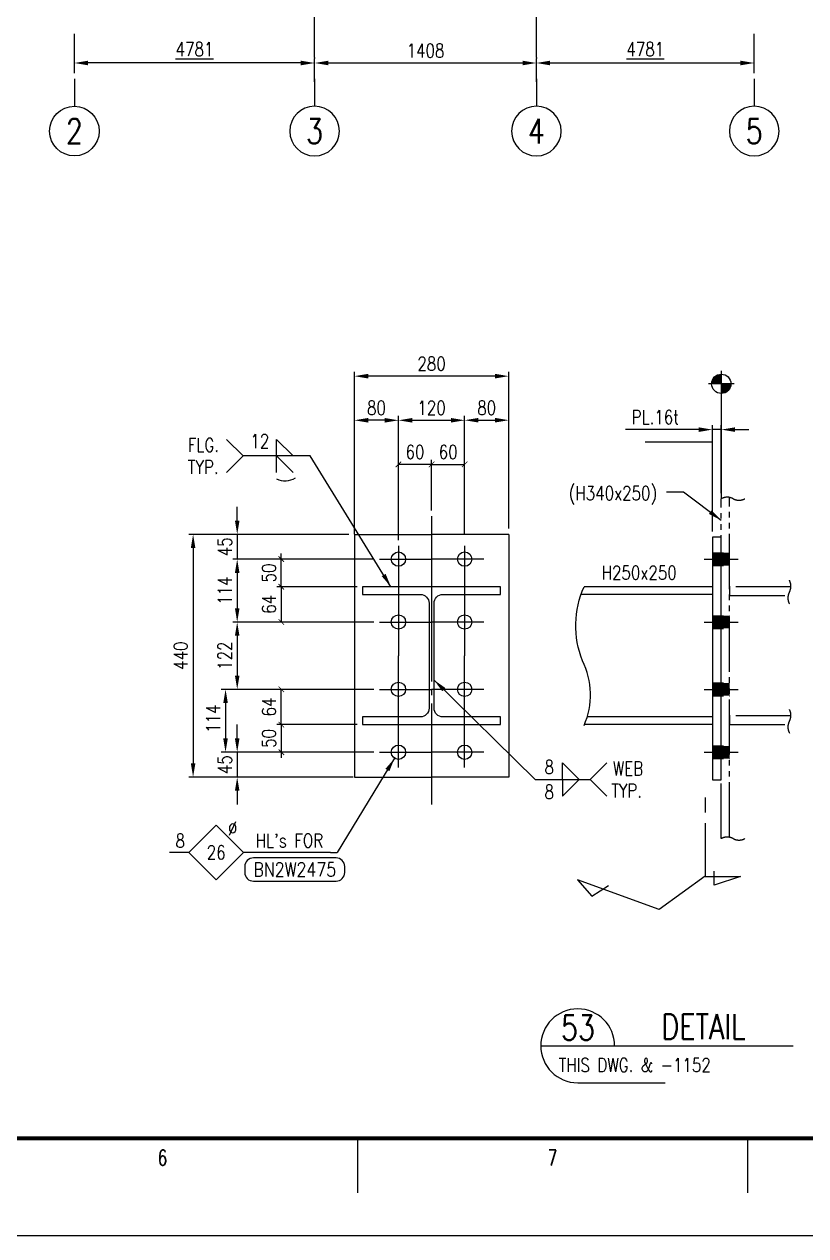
# Model space of a CAD drawing. Header units: millimetres. Extents: x 0 to 134087, y -49114 to 20834.
# Drawn here: x 45030 to 49991, y 0 to 7688 of the extents above; entities that cross this region are included whole.
import ezdxf
from ezdxf.enums import TextEntityAlignment as Align

# ---------------------------------------------------------------- set-up
doc = ezdxf.new("R2010")
doc.units = ezdxf.units.MM
doc.header["$LTSCALE"] = 35
for name, pattern in [('JNK-CENTER', [34, 30, -1.5, 1, -1.5]), ('JNK-HIDDEN', [3, 2, -1]), ('JNK-PHANTOM', [15, 10, -1, 1, -1, 1, -1])]:
    doc.linetypes.add(name, pattern=pattern)
for name, color, linetype in [('CEN-R', 1, 'JNK-CENTER'), ('CON-C', 4, 'Continuous'), ('CON-G', 3, 'Continuous'), ('CON-W', 7, 'Continuous'), ('CON-Y', 2, 'Continuous'), ('Dim-W', 7, 'Continuous'), ('HID-Y', 2, 'JNK-HIDDEN'), ('PHA-M', 6, 'JNK-PHANTOM'), ('STL-OBJT', 7, 'Continuous'), ('TXT-Y', 2, 'Continuous')]:
    doc.layers.add(name, color=color, linetype=linetype)
doc.styles.add('ROMANS', font='ROMANS.shx', dxfattribs={"width": 0.8})
doc.styles.add('SIMPLEX', font='simplex.shx', dxfattribs={"width": 0.8})
doc.dimstyles.new('DIM35', dxfattribs={"dimscale": 35, "dimtxt": 2.5, "dimasz": 2.5, "dimexe": 0.8, "dimexo": 1, "dimgap": 1, "dimtad": 1, "dimdec": 1, "dimdsep": 46, "dimtxsty": 'SIMPLEX', "dimcen": 0, "dimclrd": 7, "dimclre": 7, "dimclrt": 2, "dimadec": 1, "dimazin": 2, "dimtfac": 1, "dimtdec": 1, "dimtix": 1, "dimtmove": 2, "dimatfit": 2, "dimfxl": 1, "dimtfill": 1, "dimarcsym": 1})
doc.dimstyles.new('DIM35_15', dxfattribs={"dimscale": 35, "dimtxt": 2.5, "dimasz": 2.5, "dimexe": 1, "dimexo": 1, "dimgap": 1, "dimtad": 1, "dimdec": 0, "dimlfac": 0.428571, "dimdsep": 46, "dimtxsty": 'SIMPLEX', "dimcen": 0, "dimclrd": 256, "dimclre": 256, "dimclrt": 2, "dimadec": 1, "dimazin": 2, "dimtfac": 1, "dimtdec": 0, "dimtix": 1, "dimtmove": 2, "dimatfit": 2, "dimfxl": 1, "dimarcsym": 1})
doc.dimstyles.new('DIM35x10', dxfattribs={"dimscale": 35, "dimtxt": 2.5, "dimasz": 2.5, "dimexe": 1, "dimexo": 1, "dimgap": 1, "dimtad": 1, "dimdec": 0, "dimlfac": 0.1, "dimdsep": 46, "dimtxsty": 'SIMPLEX', "dimcen": 0, "dimclrd": 256, "dimclre": 256, "dimclrt": 2, "dimadec": 1, "dimazin": 2, "dimtfac": 1, "dimtdec": 0, "dimtix": 1, "dimtmove": 2, "dimatfit": 2, "dimfxl": 1, "dimarcsym": 1})
doc.dimstyles.new('DIM35x3.5', dxfattribs={"dimscale": 35, "dimtxt": 2.5, "dimasz": 2.5, "dimexe": 0.8, "dimexo": 1, "dimgap": 1, "dimtad": 1, "dimdec": 0, "dimlfac": 0.285714, "dimdsep": 46, "dimtxsty": 'SIMPLEX', "dimcen": 0, "dimclrd": 7, "dimclre": 7, "dimclrt": 2, "dimadec": 1, "dimazin": 2, "dimtfac": 1, "dimtdec": 0, "dimtix": 1, "dimtmove": 0, "dimatfit": 2, "dimfxl": 1, "dimtfill": 1, "dimarcsym": 1})

# ---------------------------------------------------------------- blocks, each defined once
blk = doc.blocks.new('col-line')
at = {"layer": 'CON-Y'}
blk.add_line((0, 3), (0, 8), dxfattribs=at)
blk.add_circle((0, 12.5), 4.5, dxfattribs=at)
at = {"layer": 'CON-C', "style": 'SIMPLEX', "width": 0.8}
blk.add_attdef('1', text='', height=4.5, dxfattribs=at).set_placement((0, 12.5), align=Align.MIDDLE_CENTER)
blk = doc.blocks.new('*D405')
at = {"color": 7, "linetype": 'ByBlock', "lineweight": -2, "transparency": 16777216}
for p, q in [((46873.2, 7323.1), (46873.2, 7469.6)), ((48281.2, 7323.1), (48281.2, 7469.6)), ((46960.7, 7441.6), (48193.7, 7441.6))]:
    blk.add_line(p, q, dxfattribs=at)
at = {"color": 7, "transparency": 16777216}
for points in [[(46960.7, 7456.2), (46960.7, 7427), (46873.2, 7441.6)], [(48193.7, 7456.2), (48193.7, 7427), (48281.2, 7441.6)]]:
    blk.add_solid(points, dxfattribs=at)
at = {"layer": 'DEFPOINTS', "color": 0, "transparency": 16777216}
for p in [(48281.2, 7441.6), (46873.2, 7288.1, 0), (48281.2, 7288.1, 0)]:
    blk.add_point(p, dxfattribs=at)
at = {"color": 2, "transparency": 16777216, "insert": (47577.2, 7520.4), "char_height": 87.5, "attachment_point": 5, "style": 'SIMPLEX', "bg_fill": 3, "box_fill_scale": 1.1, "bg_fill_color": 256, "bg_fill_true_color": 13158600, "bg_fill_transparency": 0}
blk.add_mtext('1408', dxfattribs=at)
blk = doc.blocks.new('*D406')
at = {"color": 7, "linetype": 'ByBlock', "lineweight": -2, "transparency": 16777216}
for p, q in [((48281.2, 7476.6), (48281.2, 7469.6)), ((49664.2, 7376.9), (49664.2, 7469.6)), ((48368.7, 7441.6), (49576.7, 7441.6))]:
    blk.add_line(p, q, dxfattribs=at)
at = {"color": 7, "transparency": 16777216}
for points in [[(48368.7, 7456.2), (48368.7, 7427), (48281.2, 7441.6)], [(49576.7, 7456.2), (49576.7, 7427), (49664.2, 7441.6)]]:
    blk.add_solid(points, dxfattribs=at)
at = {"layer": 'DEFPOINTS', "color": 0, "transparency": 16777216}
for p in [(48281.2, 7441.6), (49664.2, 7441.6), (49664.2, 7341.9, 0)]:
    blk.add_point(p, dxfattribs=at)
at = {"color": 2, "transparency": 16777216, "insert": (48972.7, 7529.1), "char_height": 87.5, "attachment_point": 5, "style": 'SIMPLEX', "bg_fill": 3, "box_fill_scale": 1.1, "bg_fill_color": 256, "bg_fill_true_color": 13158600, "bg_fill_transparency": 0}
blk.add_mtext('\\L4781', dxfattribs=at)
blk = doc.blocks.new('*D407')
at = {"color": 7, "linetype": 'ByBlock', "lineweight": -2, "transparency": 16777216}
for p, q in [((45348.5, 7376.9), (45348.5, 7469.6)), ((46873.2, 7476.6), (46873.2, 7469.6)), ((46785.7, 7441.6), (45436, 7441.6))]:
    blk.add_line(p, q, dxfattribs=at)
at = {"color": 7, "transparency": 16777216}
for points in [[(45436, 7456.2), (45436, 7427), (45348.5, 7441.6)], [(46785.7, 7456.2), (46785.7, 7427), (46873.2, 7441.6)]]:
    blk.add_solid(points, dxfattribs=at)
at = {"layer": 'DEFPOINTS', "color": 0, "transparency": 16777216}
for p in [(45348.5, 7441.6), (46873.2, 7441.6), (45348.5, 7341.9, 0)]:
    blk.add_point(p, dxfattribs=at)
at = {"color": 2, "transparency": 16777216, "insert": (46110.9, 7529.1), "char_height": 87.5, "attachment_point": 5, "style": 'SIMPLEX', "bg_fill": 3, "box_fill_scale": 1.1, "bg_fill_color": 256, "bg_fill_true_color": 13158600, "bg_fill_transparency": 0}
blk.add_mtext('\\L4781', dxfattribs=at)
blk = doc.blocks.new('FS-MARK')
h = blk.add_hatch(color=256)
edge = h.paths.add_edge_path()
edge.add_arc((0, 0), 1.75, 90, 180)
edge.add_line((-1.75, 0), (0, 0))
edge.add_line((0, 0), (0, 1.75))
h = blk.add_hatch(color=256)
edge = h.paths.add_edge_path()
edge.add_line((0, 0), (0, -1.75))
edge.add_arc((0, 0), 1.75, 270, 360)
edge.add_line((1.75, 0), (0, 0))
for p, q in [((0, 2.33), (0, -2.33)), ((2.33, 0), (-2.33, 0))]:
    blk.add_line(p, q)
blk.add_circle((0, 0), 1.75)
at = {"layer": 'CON-Y', "style": 'SIMPLEX', "width": 0.8}
blk.add_attdef('F.S.', (3.19, 1), '', height=2.5, dxfattribs=at)
blk = doc.blocks.new('*D427')
at = {"color": 7, "linetype": 'ByBlock', "lineweight": -2, "transparency": 16777216}
for p, q in [((47249.7, 4293.3), (46354.1, 4293.3)), ((46382.1, 4205.8), (46382.1, 3981.8)), ((47249.7, 3894.3), (46354.1, 3894.3))]:
    blk.add_line(p, q, dxfattribs=at)
at = {"color": 7, "transparency": 16777216}
for points in [[(46367.6, 4205.8), (46396.7, 4205.8), (46382.1, 4293.3)], [(46367.6, 3981.8), (46396.7, 3981.8), (46382.1, 3894.3)]]:
    blk.add_solid(points, dxfattribs=at)
at = {"layer": 'DEFPOINTS', "color": 0, "transparency": 16777216}
for p in [(47284.7, 4293.3), (46382.1, 3894.3), (47284.7, 3894.3)]:
    blk.add_point(p, dxfattribs=at)
at = {"color": 2, "transparency": 16777216, "insert": (46303.4, 4093.8), "char_height": 87.5, "attachment_point": 5, "rotation": 90, "style": 'SIMPLEX', "bg_fill": 3, "box_fill_scale": 1.1, "bg_fill_color": 256, "bg_fill_true_color": 13158600, "bg_fill_transparency": 0}
blk.add_mtext('114', dxfattribs=at)
blk = doc.blocks.new('*D428')
at = {"color": 7, "linetype": 'ByBlock', "lineweight": -2, "transparency": 16777216}
for p, q in [((46921.1, 3894.3), (46354.1, 3894.3)), ((46382.1, 3806.8), (46382.1, 3554.8)), ((47249.7, 3467.3), (46354.1, 3467.3))]:
    blk.add_line(p, q, dxfattribs=at)
at = {"color": 7, "transparency": 16777216}
for points in [[(46367.6, 3806.8), (46396.7, 3806.8), (46382.1, 3894.3)], [(46367.6, 3554.8), (46396.7, 3554.8), (46382.1, 3467.3)]]:
    blk.add_solid(points, dxfattribs=at)
at = {"layer": 'DEFPOINTS', "color": 0, "transparency": 16777216}
for p in [(46956.1, 3894.3), (46382.1, 3467.3), (47284.7, 3467.3)]:
    blk.add_point(p, dxfattribs=at)
at = {"color": 2, "transparency": 16777216, "insert": (46303.4, 3680.8), "char_height": 87.5, "attachment_point": 5, "rotation": 90, "style": 'SIMPLEX', "bg_fill": 3, "box_fill_scale": 1.1, "bg_fill_color": 256, "bg_fill_true_color": 13158600, "bg_fill_transparency": 0}
blk.add_mtext('122', dxfattribs=at)
blk = doc.blocks.new('*D429')
at = {"color": 7, "linetype": 'ByBlock', "lineweight": -2, "transparency": 16777216}
for p, q in [((46921.1, 3467.3), (46280.1, 3467.3)), ((46308.1, 3379.8), (46308.1, 3155.8)), ((47249.7, 3068.3), (46280.1, 3068.3))]:
    blk.add_line(p, q, dxfattribs=at)
at = {"color": 7, "transparency": 16777216}
for points in [[(46293.5, 3379.8), (46322.7, 3379.8), (46308.1, 3467.3)], [(46293.5, 3155.8), (46322.7, 3155.8), (46308.1, 3068.3)]]:
    blk.add_solid(points, dxfattribs=at)
at = {"layer": 'DEFPOINTS', "color": 0, "transparency": 16777216}
for p in [(46956.1, 3467.3), (46308.1, 3068.3), (47284.7, 3068.3)]:
    blk.add_point(p, dxfattribs=at)
at = {"color": 2, "transparency": 16777216, "insert": (46229.3, 3281.1), "char_height": 87.5, "attachment_point": 5, "rotation": 90, "style": 'SIMPLEX', "bg_fill": 3, "box_fill_scale": 1.1, "bg_fill_color": 256, "bg_fill_true_color": 13158600, "bg_fill_transparency": 0}
blk.add_mtext('114', dxfattribs=at)
blk = doc.blocks.new('*D430')
at = {"color": 7, "linetype": 'ByBlock', "lineweight": -2, "transparency": 16777216}
for p, q in [((46382.1, 4538.3), (46382.1, 4625.8)), ((47091, 4450.8), (46354.1, 4450.8)), ((46382.1, 4450.8), (46382.1, 4293.3)), ((46921.1, 4293.3), (46354.1, 4293.3)), ((46382.1, 4205.8), (46382.1, 4118.3))]:
    blk.add_line(p, q, dxfattribs=at)
at = {"color": 7, "transparency": 16777216}
for points in [[(46367.6, 4538.3), (46396.7, 4538.3), (46382.1, 4450.8)], [(46367.6, 4205.8), (46396.7, 4205.8), (46382.1, 4293.3)]]:
    blk.add_solid(points, dxfattribs=at)
at = {"layer": 'DEFPOINTS', "color": 0, "transparency": 16777216}
for p in [(47126, 4450.8), (46956.1, 4293.3)]:
    blk.add_point(p, dxfattribs=at)
at = {"color": 2, "transparency": 16777216, "insert": (46303.4, 4372), "char_height": 87.5, "attachment_point": 5, "rotation": 90, "style": 'SIMPLEX', "bg_fill": 3, "box_fill_scale": 1.1, "bg_fill_color": 256, "bg_fill_true_color": 13158600, "bg_fill_transparency": 0}
blk.add_mtext('45', dxfattribs=at)
at = {"layer": 'DEFPOINTS', "color": 0, "transparency": 16777216}
blk.add_point((46382.1, 4293.3), dxfattribs=at)
blk = doc.blocks.new('*D431')
at = {"color": 7, "linetype": 'ByBlock', "lineweight": -2, "transparency": 16777216}
for p, q in [((46382.1, 3155.8), (46382.1, 3243.3)), ((46921.1, 3068.3), (46354.1, 3068.3)), ((46382.1, 3068.3), (46382.1, 2910.8)), ((47117.5, 2910.8), (46354.1, 2910.8)), ((46382.1, 2823.3), (46382.1, 2735.8))]:
    blk.add_line(p, q, dxfattribs=at)
at = {"color": 7, "transparency": 16777216}
for points in [[(46367.6, 3155.8), (46396.7, 3155.8), (46382.1, 3068.3)], [(46367.6, 2823.3), (46396.7, 2823.3), (46382.1, 2910.8)]]:
    blk.add_solid(points, dxfattribs=at)
at = {"layer": 'DEFPOINTS', "color": 0, "transparency": 16777216}
for p in [(46956.1, 3068.3), (47152.5, 2910.8)]:
    blk.add_point(p, dxfattribs=at)
at = {"color": 2, "transparency": 16777216, "insert": (46303.4, 2989.5), "char_height": 87.5, "attachment_point": 5, "rotation": 90, "style": 'SIMPLEX', "bg_fill": 3, "box_fill_scale": 1.1, "bg_fill_color": 256, "bg_fill_true_color": 13158600, "bg_fill_transparency": 0}
blk.add_mtext('45', dxfattribs=at)
at = {"layer": 'DEFPOINTS', "color": 0, "transparency": 16777216}
blk.add_point((46382.1, 2910.8), dxfattribs=at)
blk = doc.blocks.new('*D432')
at = {"color": 7, "linetype": 'ByBlock', "lineweight": -2, "transparency": 16777216}
for p, q in [((47082.5, 4450.8), (46074.1, 4450.8)), ((46102.1, 4363.3), (46102.1, 2998.3)), ((47091, 2910.8), (46074.1, 2910.8))]:
    blk.add_line(p, q, dxfattribs=at)
at = {"color": 7, "transparency": 16777216}
for points in [[(46087.6, 4363.3), (46116.7, 4363.3), (46102.1, 4450.8)], [(46087.6, 2998.3), (46116.7, 2998.3), (46102.1, 2910.8)]]:
    blk.add_solid(points, dxfattribs=at)
at = {"layer": 'DEFPOINTS', "color": 0, "transparency": 16777216}
for p in [(47117.5, 4450.8), (46102.1, 2910.8), (47126, 2910.8)]:
    blk.add_point(p, dxfattribs=at)
at = {"color": 2, "transparency": 16777216, "insert": (46023.4, 3680.8), "char_height": 87.5, "attachment_point": 5, "rotation": 90, "style": 'SIMPLEX', "bg_fill": 3, "box_fill_scale": 1.1, "bg_fill_color": 256, "bg_fill_true_color": 13158600, "bg_fill_transparency": 0}
blk.add_mtext('440', dxfattribs=at)
blk = doc.blocks.new('_ArchTick')
at = {"color": 0, "linetype": 'ByBlock', "const_width": 0.15}
blk.add_lwpolyline([(-0.5, -0.5), (0.5, 0.5)], dxfattribs=at)
blk = doc.blocks.new('*D433')
at = {"color": 7, "linetype": 'ByBlock', "lineweight": -2, "transparency": 16777216}
for p, q in [((46662.1, 4293.3), (46662.1, 4328.3)), ((47214.7, 4293.3), (46634.1, 4293.3)), ((46662.1, 4118.3), (46662.1, 4293.3)), ((47143.5, 4118.3), (46634.1, 4118.3)), ((46662.1, 4118.3), (46662.1, 4083.3))]:
    blk.add_line(p, q, dxfattribs=at)
at = {"layer": 'DEFPOINTS', "color": 0, "transparency": 16777216}
for p in [(47249.7, 4293.3), (47178.5, 4118.3)]:
    blk.add_point(p, dxfattribs=at)
at = {"color": 7, "lineweight": -2, "transparency": 16777216, "xscale": 35, "yscale": 35, "zscale": 35}
for p, rotation in [((46662.1, 4293.3), 270), ((46662.1, 4118.3), 90)]:
    blk.add_blockref('_ArchTick', p, dxfattribs=dict(at, rotation=rotation))
at = {"color": 2, "transparency": 16777216, "insert": (46583.4, 4205.8), "char_height": 87.5, "attachment_point": 5, "rotation": 90, "style": 'SIMPLEX', "bg_fill": 3, "box_fill_scale": 1.1, "bg_fill_color": 256, "bg_fill_true_color": 13158600, "bg_fill_transparency": 0}
blk.add_mtext('50', dxfattribs=at)
at = {"layer": 'DEFPOINTS', "color": 0, "transparency": 16777216}
blk.add_point((46662.1, 4293.3), dxfattribs=at)
blk = doc.blocks.new('*D434')
at = {"color": 7, "linetype": 'ByBlock', "lineweight": -2, "transparency": 16777216}
for p, q in [((47143.5, 4118.3), (46634.1, 4118.3)), ((46662.1, 4118.3), (46662.1, 3894.3)), ((47214.7, 3894.3), (46634.1, 3894.3))]:
    blk.add_line(p, q, dxfattribs=at)
at = {"layer": 'DEFPOINTS', "color": 0, "transparency": 16777216}
for p in [(47178.5, 4118.3), (46662.1, 3894.3), (47249.7, 3894.3)]:
    blk.add_point(p, dxfattribs=at)
at = {"color": 7, "lineweight": -2, "transparency": 16777216, "xscale": 35, "yscale": 35, "zscale": 35}
for p, rotation in [((46662.1, 4118.3), 90), ((46662.1, 3894.3), 270)]:
    blk.add_blockref('_ArchTick', p, dxfattribs=dict(at, rotation=rotation))
at = {"color": 2, "transparency": 16777216, "insert": (46583.4, 4006.3), "char_height": 87.5, "attachment_point": 5, "rotation": 90, "style": 'SIMPLEX', "bg_fill": 3, "box_fill_scale": 1.1, "bg_fill_color": 256, "bg_fill_true_color": 13158600, "bg_fill_transparency": 0}
blk.add_mtext('64', dxfattribs=at)
blk = doc.blocks.new('*D435')
at = {"color": 7, "linetype": 'ByBlock', "lineweight": -2, "transparency": 16777216}
for p, q in [((47143.5, 3243.3), (46634.1, 3243.3)), ((46662.1, 3243.3), (46662.1, 3278.3)), ((46662.1, 3243.3), (46662.1, 3068.3)), ((47214.7, 3068.3), (46634.1, 3068.3)), ((46662.1, 3068.3), (46662.1, 3033.3))]:
    blk.add_line(p, q, dxfattribs=at)
at = {"layer": 'DEFPOINTS', "color": 0, "transparency": 16777216}
for p in [(47178.5, 3243.3), (47249.7, 3068.3)]:
    blk.add_point(p, dxfattribs=at)
at = {"color": 7, "lineweight": -2, "transparency": 16777216, "xscale": 35, "yscale": 35, "zscale": 35}
for p, rotation in [((46662.1, 3243.3), 270), ((46662.1, 3068.3), 90)]:
    blk.add_blockref('_ArchTick', p, dxfattribs=dict(at, rotation=rotation))
at = {"color": 2, "transparency": 16777216, "insert": (46583.4, 3155.8), "char_height": 87.5, "attachment_point": 5, "rotation": 90, "style": 'SIMPLEX', "bg_fill": 3, "box_fill_scale": 1.1, "bg_fill_color": 256, "bg_fill_true_color": 13158600, "bg_fill_transparency": 0}
blk.add_mtext('50', dxfattribs=at)
at = {"layer": 'DEFPOINTS', "color": 0, "transparency": 16777216}
blk.add_point((46662.1, 3068.3), dxfattribs=at)
blk = doc.blocks.new('*D436')
at = {"color": 7, "linetype": 'ByBlock', "lineweight": -2, "transparency": 16777216}
for p, q in [((47214.7, 3467.3), (46634.1, 3467.3)), ((46662.1, 3243.3), (46662.1, 3467.3)), ((47143.5, 3243.3), (46634.1, 3243.3))]:
    blk.add_line(p, q, dxfattribs=at)
at = {"layer": 'DEFPOINTS', "color": 0, "transparency": 16777216}
for p in [(46662.1, 3467.3), (47249.7, 3467.3), (47178.5, 3243.3)]:
    blk.add_point(p, dxfattribs=at)
at = {"color": 7, "lineweight": -2, "transparency": 16777216, "xscale": 35, "yscale": 35, "zscale": 35}
for p, rotation in [((46662.1, 3467.3), 90), ((46662.1, 3243.3), 270)]:
    blk.add_blockref('_ArchTick', p, dxfattribs=dict(at, rotation=rotation))
at = {"color": 2, "transparency": 16777216, "insert": (46583.4, 3355.3), "char_height": 87.5, "attachment_point": 5, "rotation": 90, "style": 'SIMPLEX', "bg_fill": 3, "box_fill_scale": 1.1, "bg_fill_color": 256, "bg_fill_true_color": 13158600, "bg_fill_transparency": 0}
blk.add_mtext('64', dxfattribs=at)
blk = doc.blocks.new('BOLTHOLE')
at = {"layer": 'CON-W'}
blk.add_line((25.7, 0), (9.9, 0), dxfattribs=at)
blk.add_lwpolyline([(0, 0), (4.95, 4.95), (9.9, 0), (4.95, -4.95)], close=True, dxfattribs=at)
at = {"layer": 'CON-Y', "style": 'SIMPLEX', "width": 0.8}
for s, p in [('%%C', (8.81, 3.12)), ("HL's FOR", (24.37, 0.9))]:
    blk.add_text(s, height=2.5, dxfattribs=at).set_placement(p, align=Align.RIGHT)
blk.add_attdef('4', text='', height=2.5, dxfattribs=at).set_placement((-0.69, 0.87), align=Align.RIGHT)
blk.add_attdef('22', text='', height=2.5, dxfattribs=at).set_placement((4.95, 0), align=Align.MIDDLE_CENTER)
blk = doc.blocks.new('boltmark')
at = {"layer": 'CON-Y'}
blk.add_lwpolyline([(0, -4.2), (15, -4.2, 0.414214), (16.56, -2.64), (16.56, -1.56, 0.414214), (15, 0), (0, 0, 0.414214), (-1.56, -1.56), (-1.56, -2.64, 0.414214)], format="xyb", close=True, dxfattribs=at)
at = {"layer": 'CON-G', "style": 'SIMPLEX', "width": 0.802523}
blk.add_attdef('BN2W1650', text='', height=2.5, dxfattribs=at).set_placement((0, -3.35), (15, -3.35), align=Align.FIT)
blk = doc.blocks.new('*D437')
at = {"color": 7, "linetype": 'ByBlock', "lineweight": -2, "transparency": 16777216}
for p, q in [((49311.6, 5115.3), (48847.4, 5115.3)), ((49399.1, 4468.3), (49399.1, 5143.3)), ((49455.1, 5115.3), (49399.1, 5115.3)), ((49455.1, 4711.8), (49455.1, 5143.3)), ((49542.6, 5115.3), (49630.1, 5115.3))]:
    blk.add_line(p, q, dxfattribs=at)
at = {"color": 7, "transparency": 16777216}
for points in [[(49311.6, 5129.9), (49311.6, 5100.7), (49399.1, 5115.3)], [(49542.6, 5129.9), (49542.6, 5100.7), (49455.1, 5115.3)]]:
    blk.add_solid(points, dxfattribs=at)
at = {"layer": 'DEFPOINTS', "color": 0, "transparency": 16777216}
for p in [(49399.1, 5115.3), (49455.1, 4676.8), (49399.1, 4433.3)]:
    blk.add_point(p, dxfattribs=at)
at = {"color": 2, "transparency": 16777216, "insert": (49035.7, 5194), "char_height": 87.5, "attachment_point": 5, "style": 'SIMPLEX', "bg_fill": 3, "box_fill_scale": 1.1, "bg_fill_color": 256, "bg_fill_true_color": 13158600, "bg_fill_transparency": 0}
blk.add_mtext('PL.16t', dxfattribs=at)
blk = doc.blocks.new('SECMARK4')
at = {"layer": 'CON-C'}
blk.add_line((0, 0), (-2.72, 0), dxfattribs=at)
blk.add_lwpolyline([(-4.67, 0), (-14.32, 0), (-14.32, -6.45), (-15.93, -1.66), (-13.39, -1.66)], dxfattribs=at)
at = {"layer": 'CON-C', "style": 'SIMPLEX', "width": 0.8}
blk.add_attdef('TAG', text='', height=3.5, dxfattribs=at).set_placement((-7.82, -4.86), align=Align.CENTER)
blk = doc.blocks.new('SECTITLE')
at = {"layer": 'CON-G'}
for p, q in [((-1.7, 0), (44.1, 0)), ((5, -6.7), (20.86, -6.7))]:
    blk.add_line(p, q, dxfattribs=at)
blk.add_arc((5, 0), 6.7, 0, 270, dxfattribs=at)
at = {"layer": 'CON-C', "style": 'SIMPLEX', "width": 0.8}
for tag, p in [('A', (5.06, 1.04)), ('ELEVATION', (27.83, 1.22))]:
    blk.add_attdef(tag, text='', height=4.5, dxfattribs=at).set_placement(p, align=Align.CENTER)
at = {"layer": 'CON-Y', "style": 'SIMPLEX', "width": 0.8}
blk.add_attdef('SCALE', text='', height=2.5, dxfattribs=at).set_placement((44.9, -3.72), align=Align.RIGHT)
blk.add_attdef('H0000-0000', (1.54, -4.72), '', height=2.5, dxfattribs=at)
blk = doc.blocks.new('*D467')
at = {"color": 7, "linetype": 'ByBlock', "lineweight": -2, "transparency": 16777216}
for p, q in [((47126, 4452.9), (47126, 5482.5)), ((48106, 4487.9), (48106, 5482.5)), ((48018.5, 5454.5), (47213.5, 5454.5))]:
    blk.add_line(p, q, dxfattribs=at)
at = {"color": 7, "transparency": 16777216}
for points in [[(47213.5, 5469.1), (47213.5, 5439.9), (47126, 5454.5)], [(48018.5, 5469.1), (48018.5, 5439.9), (48106, 5454.5)]]:
    blk.add_solid(points, dxfattribs=at)
at = {"layer": 'DEFPOINTS', "color": 0, "transparency": 16777216}
for p in [(47126, 5454.5), (47126, 4417.9), (48106, 4452.9)]:
    blk.add_point(p, dxfattribs=at)
at = {"color": 2, "transparency": 16777216, "insert": (47616, 5533.3), "char_height": 87.5, "attachment_point": 5, "style": 'SIMPLEX', "bg_fill": 3, "box_fill_scale": 1.1, "bg_fill_color": 256, "bg_fill_true_color": 13158600, "bg_fill_transparency": 0}
blk.add_mtext('280', dxfattribs=at)
blk = doc.blocks.new('*D468')
at = {"color": 7, "linetype": 'ByBlock', "lineweight": -2, "transparency": 16777216}
for p, q in [((47406, 4412.8), (47406, 5202.5)), ((47493.5, 5174.5), (47738.5, 5174.5)), ((47826, 4896.8), (47826, 5202.5))]:
    blk.add_line(p, q, dxfattribs=at)
at = {"color": 7, "transparency": 16777216}
for points in [[(47493.5, 5189.1), (47493.5, 5159.9), (47406, 5174.5)], [(47738.5, 5189.1), (47738.5, 5159.9), (47826, 5174.5)]]:
    blk.add_solid(points, dxfattribs=at)
at = {"layer": 'DEFPOINTS', "color": 0, "transparency": 16777216}
for p in [(47826, 5174.5), (47826, 4861.8), (47406, 4377.8)]:
    blk.add_point(p, dxfattribs=at)
at = {"color": 2, "transparency": 16777216, "insert": (47616, 5253.3), "char_height": 87.5, "attachment_point": 5, "style": 'SIMPLEX', "bg_fill": 3, "box_fill_scale": 1.1, "bg_fill_color": 256, "bg_fill_true_color": 13158600, "bg_fill_transparency": 0}
blk.add_mtext('120', dxfattribs=at)
blk = doc.blocks.new('*D469')
at = {"color": 7, "linetype": 'ByBlock', "lineweight": -2, "transparency": 16777216}
for p, q in [((47126, 4452.9), (47126, 5202.5)), ((47318.5, 5174.5), (47213.5, 5174.5)), ((47406, 4412.8), (47406, 5202.5))]:
    blk.add_line(p, q, dxfattribs=at)
at = {"color": 7, "transparency": 16777216}
for points in [[(47213.5, 5189.1), (47213.5, 5159.9), (47126, 5174.5)], [(47318.5, 5189.1), (47318.5, 5159.9), (47406, 5174.5)]]:
    blk.add_solid(points, dxfattribs=at)
at = {"layer": 'DEFPOINTS', "color": 0, "transparency": 16777216}
for p in [(47126, 5174.5), (47126, 4417.9), (47406, 4377.8)]:
    blk.add_point(p, dxfattribs=at)
at = {"color": 2, "transparency": 16777216, "insert": (47266, 5253.3), "char_height": 87.5, "attachment_point": 5, "style": 'SIMPLEX', "bg_fill": 3, "box_fill_scale": 1.1, "bg_fill_color": 256, "bg_fill_true_color": 13158600, "bg_fill_transparency": 0}
blk.add_mtext('80', dxfattribs=at)
blk = doc.blocks.new('*D470')
at = {"color": 7, "linetype": 'ByBlock', "lineweight": -2, "transparency": 16777216}
for p, q in [((47826, 4452.9), (47826, 5203)), ((47913.5, 5175), (48018.5, 5175)), ((48106, 4487.9), (48106, 5203))]:
    blk.add_line(p, q, dxfattribs=at)
at = {"color": 7, "transparency": 16777216}
for points in [[(47913.5, 5189.6), (47913.5, 5160.4), (47826, 5175)], [(48018.5, 5189.6), (48018.5, 5160.4), (48106, 5175)]]:
    blk.add_solid(points, dxfattribs=at)
at = {"layer": 'DEFPOINTS', "color": 0, "transparency": 16777216}
for p in [(48106, 5175), (47826, 4417.9), (48106, 4452.9)]:
    blk.add_point(p, dxfattribs=at)
at = {"color": 2, "transparency": 16777216, "insert": (47966, 5253.8), "char_height": 87.5, "attachment_point": 5, "style": 'SIMPLEX', "bg_fill": 3, "box_fill_scale": 1.1, "bg_fill_color": 256, "bg_fill_true_color": 13158600, "bg_fill_transparency": 0}
blk.add_mtext('80', dxfattribs=at)
blk = doc.blocks.new('*D471')
at = {"color": 7, "linetype": 'ByBlock', "lineweight": -2, "transparency": 16777216}
for p, q in [((47616, 4601.9), (47616, 4922.5)), ((47616, 4894.5), (47406, 4894.5)), ((47406, 4861.8), (47406, 4866.5))]:
    blk.add_line(p, q, dxfattribs=at)
at = {"layer": 'DEFPOINTS', "color": 0, "transparency": 16777216}
blk.add_point((47616, 4566.9), dxfattribs=at)
at = {"color": 7, "lineweight": -2, "transparency": 16777216, "xscale": 35, "yscale": 35, "zscale": 35, "rotation": 180}
blk.add_blockref('_ArchTick', (47406, 4894.5), dxfattribs=at)
at = {"color": 7, "lineweight": -2, "transparency": 16777216, "xscale": 35, "yscale": 35, "zscale": 35}
blk.add_blockref('_ArchTick', (47616, 4894.5), dxfattribs=at)
at = {"color": 2, "transparency": 16777216, "insert": (47511, 4973.3), "char_height": 87.5, "attachment_point": 5, "style": 'SIMPLEX', "bg_fill": 3, "box_fill_scale": 1.1, "bg_fill_color": 256, "bg_fill_true_color": 13158600, "bg_fill_transparency": 0}
blk.add_mtext('60', dxfattribs=at)
at = {"layer": 'DEFPOINTS', "color": 0, "transparency": 16777216}
for p in [(47406, 4896.8), (47406, 4894.5)]:
    blk.add_point(p, dxfattribs=at)
blk = doc.blocks.new('*D472')
at = {"color": 7, "linetype": 'ByBlock', "lineweight": -2, "transparency": 16777216}
for p, q in [((47616, 4601.9), (47616, 4922.5)), ((47616, 4894.5), (47826, 4894.5)), ((47826, 4861.8), (47826, 4866.5))]:
    blk.add_line(p, q, dxfattribs=at)
at = {"layer": 'DEFPOINTS', "color": 0, "transparency": 16777216}
blk.add_point((47616, 4566.9), dxfattribs=at)
at = {"color": 7, "lineweight": -2, "transparency": 16777216, "xscale": 35, "yscale": 35, "zscale": 35, "rotation": 180}
blk.add_blockref('_ArchTick', (47616, 4894.5), dxfattribs=at)
at = {"color": 7, "lineweight": -2, "transparency": 16777216, "xscale": 35, "yscale": 35, "zscale": 35}
blk.add_blockref('_ArchTick', (47826, 4894.5), dxfattribs=at)
at = {"color": 2, "transparency": 16777216, "insert": (47721, 4973.3), "char_height": 87.5, "attachment_point": 5, "style": 'SIMPLEX', "bg_fill": 3, "box_fill_scale": 1.1, "bg_fill_color": 256, "bg_fill_true_color": 13158600, "bg_fill_transparency": 0}
blk.add_mtext('60', dxfattribs=at)
at = {"layer": 'DEFPOINTS', "color": 0, "transparency": 16777216}
for p in [(47826, 4896.8), (47826, 4894.5)]:
    blk.add_point(p, dxfattribs=at)

msp = doc.modelspace()

# ---------------------------------------------------------------- linework, layer by layer
for p, q in [((46631.82, 4843.5032), (46631.82, 4948.5032)), ((46974.4903, 2432.3797), (47017.7488, 2432.3797))]:
    msp.add_line(p, q)
at = {"color": 7}
for p, q in [((47145.7865, 618.9025), (47145.7865, 272.3171)), ((49621.3963, 618.9025), (49621.3963, 272.3171)), ((60736.8841, 0), (31301.8841, 0))]:
    msp.add_line(p, q, dxfattribs=at)
for points in [[(46631.82, 4948.5032), (46631.82, 5053.5032), (46736.82, 4948.5032)], [(46631.82, 4843.5032), (46631.82, 4948.5032), (46736.82, 4843.5032)], [(48448.1142, 2895.3688), (48448.1142, 3000.3688), (48553.1142, 2895.3688)], [(48448.1142, 2895.3688), (48448.1142, 2790.3688), (48553.1142, 2895.3688)]]:
    msp.add_lwpolyline(points)
at = {"color": 7, "const_width": 24.7561}
msp.add_lwpolyline([(32292.128, 618.9025), (60130.3597, 618.9025)], dxfattribs=at)
msp.add_arc((46685.4524, 4906.8236), 117.4618, 242.21666065, 304.64007646)
at = {"layer": 'CEN-R'}
for p, q in [((47616.0289, 4566.9434), (47616.0289, 2735.5779)), ((47406.0289, 4377.8195), (47406.0289, 3680.7938)), ((47826.0289, 4377.8195), (47826.0289, 3680.7938)), ((47284.7093, 4293.2938), (47616.0289, 4293.2938)), ((47947.3485, 4293.2938), (47616.0289, 4293.2938)), ((49346.013, 4293.2938), (49561.4736, 4293.2938)), ((47284.7093, 3894.2938), (47616.0289, 3894.2938)), ((47947.3485, 3894.2938), (47616.0289, 3894.2938)), ((49346.013, 3894.2938), (49561.4736, 3894.2938)), ((47406.0289, 2971.178), (47406.0289, 3680.7938)), ((47826.0289, 2971.178), (47826.0289, 3680.7938)), ((47284.7093, 3467.2938), (47616.0289, 3467.2938)), ((47947.3485, 3467.2938), (47616.0289, 3467.2938)), ((49346.013, 3467.2938), (49561.4736, 3467.2938)), ((47284.7093, 3068.2938), (47616.0289, 3068.2938)), ((47947.3485, 3068.2938), (47616.0289, 3068.2938)), ((49346.013, 3068.2938), (49561.4736, 3068.2938))]:
    msp.add_line(p, q, dxfattribs=at)
at = {"layer": 'CON-C'}
msp.add_lwpolyline([(49352.2082, 2280.7334), (49060.1396, 2069.4678), (49060.1396, 2069.4678), (48543.3566, 2257.5614), (48633.6089, 2154.0005), (48740.0586, 2223.1673)], dxfattribs=at)
at = {"layer": 'CON-G'}
for p, q in [((47126.0289, 4450.7938), (47616.0289, 4450.7938)), ((48106.0289, 4450.7938), (47616.0289, 4450.7938)), ((48106.0289, 4450.7938), (48106.0289, 2910.7938)), ((49399.0577, 4118.2938), (48583.9169, 4118.2938)), ((49399.0577, 4069.2938), (48564.7557, 4069.2938)), ((49399.0577, 3243.2938), (48586.2674, 3243.2938)), ((49399.0577, 3292.2938), (48604.1077, 3292.2938)), ((47126.0289, 2910.7938), (47616.0289, 2910.7938)), ((48106.0289, 2910.7938), (47616.0289, 2910.7938))]:
    msp.add_line(p, q, dxfattribs=at)
msp.add_lwpolyline([(49455.0577, 4433.2938), (49399.0577, 4433.2938), (49399.0577, 2893.2938), (49455.0577, 2893.2938)], close=True, dxfattribs=at)
msp.add_lwpolyline([(48053.5294, 3243.2938), (48053.5294, 3292.2938), (47687.779, 3292.2938, -0.414213562), (47631.7789, 3348.2939), (47631.7789, 4013.2937, -0.414213562), (47687.779, 4069.2937), (48053.5294, 4069.2937), (48053.5294, 4118.2938), (47178.5285, 4118.2938), (47178.5285, 4069.2937), (47544.2789, 4069.2937, -0.414213562), (47600.2789, 4013.2937), (47600.2789, 3348.2939, -0.414213562), (47544.2789, 3292.2938), (47178.5285, 3292.2938), (47178.5285, 3243.2938)], format="xyb", close=True, dxfattribs=at)
for centre in [(47406.0289, 4293.2938), (47826.0289, 4293.2938), (47406.0289, 3894.2938), (47826.0289, 3894.2938), (47406.0289, 3467.2938), (47826.0289, 3467.2938), (47406.0289, 3068.2938), (47826.0289, 3068.2938)]:
    msp.add_circle(centre, 45.5, dxfattribs=at)
at = {"layer": 'CON-W'}
for p, q in [((49455.0577, 5324.3528), (49455.0577, 4676.7694)), ((46844.3696, 4948.5032), (46420.1131, 4948.5032)), ((48273.1142, 2895.3688), (48623.1142, 2895.3688)), ((46075.1007, 2432.3797), (45952.1243, 2432.3797))]:
    msp.add_line(p, q, dxfattribs=at)
for points in [[(46315.1131, 5053.5032), (46420.1131, 4948.5032), (46315.1131, 4843.5032)], [(48728.1142, 3000.3688), (48623.1142, 2895.3688), (48728.1142, 2790.3688)]]:
    msp.add_lwpolyline(points, dxfattribs=at)
at = {"layer": 'Dim-W', "const_width": 80.5}
for points in [[(49399.0577, 4293.2938), (49507.5577, 4293.2938)], [(49399.0577, 3894.2938), (49507.5577, 3894.2938)], [(49399.0577, 3467.2938), (49507.5577, 3467.2938)], [(49399.0577, 3068.2938), (49507.5577, 3068.2938)]]:
    msp.add_lwpolyline(points, dxfattribs=at)
at = {"layer": 'HID-Y'}
for p, q in [((49399.0577, 4333.5438), (49507.5577, 4333.5438)), ((49399.0577, 4253.0438), (49507.5577, 4253.0438)), ((49399.0577, 3934.5438), (49507.5577, 3934.5438)), ((49399.0577, 3854.0438), (49507.5577, 3854.0438)), ((49399.0577, 3507.5438), (49507.5577, 3507.5438)), ((49399.0577, 3427.0438), (49507.5577, 3427.0438)), ((49399.0577, 3108.5438), (49507.5577, 3108.5438)), ((49399.0577, 3028.0438), (49507.5577, 3028.0438))]:
    msp.add_line(p, q, dxfattribs=at)
at = {"layer": 'PHA-M'}
for p, q in [((49455.0577, 2520.4077), (49455.0577, 4676.7694)), ((49507.5577, 2528.4756), (49507.5577, 4684.8372))]:
    msp.add_line(p, q, dxfattribs=at)
for points in [[(49605.0577, 4676.7694, -0.253622528), (49530.0577, 4676.7694, 0.253622528), (49455.0577, 4676.7694)], [(49887.3967, 4159.1868, -0.253622528), (49887.3967, 4084.1868, 0.253622528), (49887.3967, 4009.1868)], [(49887.3967, 3340.1868, -0.253622528), (49887.3967, 3265.1868, 0.253622528), (49887.3967, 3190.1868)], [(49605.0577, 2520.4077, -0.253622528), (49530.0577, 2520.4077, 0.253622528), (49455.0577, 2520.4077)]]:
    msp.add_lwpolyline(points, format="xyb", dxfattribs=at)
at = {"layer": 'PHA-M', "linetype": 'ByBlock'}
msp.add_lwpolyline([(48583.9169, 3237.8803, 0.224731575), (48573.0885, 3648.7429, -0.198847876), (48583.9169, 4118.2938)], format="xyb", dxfattribs=at)
at = {"layer": 'PHA-M'}
for points in [[(49896.8343, 4118.2938), (49507.5577, 4118.2938), (49507.5577, 4062.2938), (49879.4492, 4062.2938)], [(49896.8343, 3299.2938), (49507.5577, 3299.2938), (49507.5577, 3243.2938), (49879.4492, 3243.2938)]]:
    msp.add_lwpolyline(points, dxfattribs=at)

# ---------------------------------------------------------------- block references
at = {"xscale": 35, "yscale": 35, "zscale": 35}
msp.add_blockref('BOLTHOLE', (46075.1007, 2432.3797), dxfattribs=at).add_auto_attribs({'4': '8', '22': '26'})
ref = msp.add_blockref('boltmark', (46484.9366, 2397.3797), dxfattribs=dict(xscale=35, yscale=35, zscale=35))
ref.add_attrib('BN2W1650', 'BN2W2475', dxfattribs={"layer": 'CON-G', "height": 87.5, "style": 'SIMPLEX', "width": 0.782585}).set_placement((46484.9366, 2280.1414), (47009.9206, 2280.1414), align=Align.FIT)
at = {"layer": 'CON-W'}
ref = msp.add_blockref('col-line', (45348.5331, 7446.9178), dxfattribs=dict(at, xscale=35, yscale=35, zscale=35, rotation=180))
ref.add_attrib('1', '2', dxfattribs={"layer": 'CON-C', "height": 157.5, "style": 'SIMPLEX', "width": 0.8}).set_placement((45348.5331, 7009.4178), align=Align.MIDDLE_CENTER)
ref = msp.add_blockref('col-line', (46873.245, 7446.9178), dxfattribs=dict(at, xscale=-35, yscale=35, zscale=35, rotation=180))
ref.add_attrib('1', '3', dxfattribs={"layer": 'CON-C', "height": 157.5, "style": 'SIMPLEX', "width": 0.8}).set_placement((46873.245, 7009.4178), align=Align.MIDDLE_CENTER)
ref = msp.add_blockref('col-line', (48281.245, 7446.9178), dxfattribs=dict(at, xscale=-35, yscale=35, zscale=35, rotation=180))
ref.add_attrib('1', '4', dxfattribs={"layer": 'CON-C', "height": 157.5, "style": 'SIMPLEX', "width": 0.8}).set_placement((48281.245, 7009.4178), align=Align.MIDDLE_CENTER)
ref = msp.add_blockref('col-line', (49664.2005, 7446.9178), dxfattribs=dict(at, xscale=-35, yscale=35, zscale=35, rotation=180))
ref.add_attrib('1', '5', dxfattribs={"layer": 'CON-C', "height": 157.5, "style": 'SIMPLEX', "width": 0.8}).set_placement((49664.2005, 7009.4178), align=Align.MIDDLE_CENTER)
at = {"layer": 'CON-W', "xscale": 35, "yscale": 35, "zscale": 35}
msp.add_blockref('FS-MARK', (49455.0577, 5406.0195), dxfattribs=at)
at = {"layer": 'CON-W', "xscale": 35, "yscale": 35, "zscale": 35, "rotation": 90.00000000000001}
msp.add_blockref('SECMARK4', (49352.2082, 2781.8167), dxfattribs=at)
at = {"layer": 'Dim-W', "xscale": 35, "yscale": 35, "zscale": 35}
msp.add_blockref('SECTITLE', (48368.6549, 1205.2127), dxfattribs=at).add_auto_attribs({'H0000-0000': 'THIS DWG. & -1152', 'A': '53', 'ELEVATION': 'DETAIL'})

# ---------------------------------------------------------------- texts
at = {"color": 7, "style": 'ROMANS', "width": 0.7}
for s, p in [('6', (45907.9816, 495.122)), ('7', (48383.5914, 495.122))]:
    msp.add_text(s, height=99.0244, dxfattribs=at).set_placement(p, align=Align.MIDDLE)
at = {"layer": 'CON-W', "color": 2, "style": 'SIMPLEX', "width": 0.8}
for s, p in [('12', (46465.9555, 4998.4574)), ('8', (48332.5663, 2930.3688)), ('8', (48332.5663, 2772.8688))]:
    msp.add_text(s, height=87.5, dxfattribs=at).set_placement(p)
at = {"layer": 'CON-Y', "style": 'SIMPLEX', "width": 0.8}
msp.add_text('H250x250', height=87.5, dxfattribs=at).set_placement((48695.2243, 4163.9051))
at = {"layer": 'TXT-Y', "style": 'SIMPLEX', "width": 0.8}
for s, p in [('FLG.', (46068.8509, 5017.8032)), ('TYP.', (46068.8509, 4877.8032)), ('WEB', (48766.5856, 2964.6688)), ('TYP.', (48756.5856, 2824.6688))]:
    msp.add_text(s, height=87.5, dxfattribs=at).set_placement(p, align=Align.MIDDLE_LEFT)
msp.add_text('(H340x250)', height=87.5, dxfattribs=at).set_placement((48486.6076, 4668.6687))

# ---------------------------------------------------------------- leaders
at = {"layer": 'CON-W'}
msp.add_leader([(47631.7789, 3526.4538), (48273.1142, 2895.3688)], dimstyle='DIM35_15', override={"dimgap": 1, "dimtad": 0}, dxfattribs=at)
at = {"layer": 'STL-OBJT'}
msp.add_leader([(49455.0577, 4539.2596), (49214.5602, 4719.3031), (49107.9441, 4719.3031)], dimstyle='DIM35', dxfattribs=at)

# ---------------------------------------------------------------- next in the draw order: dimensions: what is measured, and where the dimension line sits
dim = msp.add_linear_dim(base=(48281.245, 7441.6053, 0), p1=(46873.245, 7288.0991), p2=(48281.245, 7288.0991), dimstyle='DIM35')
dim.commit()
dim.dimension.update_dxf_attribs({"geometry": '*D405', "text_midpoint": (47577.245, 7520.3553, 0)})
dim = msp.add_linear_dim(base=(49399.0577, 5115.2877), p1=(49455.0577, 4676.7694), p2=(49399.0577, 4433.2938), text='PL.<>t', dimstyle='DIM35x3.5')
dim.commit()
dim.dimension.update_dxf_attribs({"geometry": '*D437', "text_midpoint": (49035.7243, 5115.2877), "dimtype": 160})
dim = msp.add_linear_dim(base=(46382.143, 3894.2938), p1=(47284.7093, 4293.2938), p2=(47284.7093, 3894.2938), angle=270, dimstyle='DIM35x3.5')
dim.commit()
dim.dimension.update_dxf_attribs({"geometry": '*D427', "text_midpoint": (46303.393, 4093.7938)})

# ---------------------------------------------------------------- next in the draw order: linework, layer by layer
msp.add_line((49399.0577, 5036.5377), (48971.0919, 5036.5377))

# ---------------------------------------------------------------- next in the draw order: dimensions: what is measured, and where the dimension line sits
dim = msp.add_linear_dim(base=(45348.5331, 7441.6053, 0), p1=(46873.245, 7441.6053, 0), p2=(45348.5331, 7341.9178), angle=180, text='%%U4781', dimstyle='DIM35')
dim.commit()
dim.dimension.update_dxf_attribs({"geometry": '*D407', "text_midpoint": (46110.8891, 7529.1053, 0)})
dim = msp.add_linear_dim(base=(49664.2005, 7441.6053, 0), p1=(48281.245, 7441.6053, 0), p2=(49664.2005, 7341.9178), text='%%U4781', dimstyle='DIM35')
dim.commit()
dim.dimension.update_dxf_attribs({"geometry": '*D406', "text_midpoint": (48972.7227, 7529.1053, 0)})
for base, p1, p2, picture, middle in [((46382.143, 4293.2938), (47126.0289, 4450.7938), (46956.0765, 4293.2938), '*D430', (46303.393, 4372.0438)), ((46382.143, 3467.2938), (46956.0765, 3894.2938), (47284.7093, 3467.2938), '*D428', (46303.393, 3680.7938))]:
    dim = msp.add_linear_dim(base=base, p1=p1, p2=p2, angle=270, dimstyle='DIM35x3.5')
    dim.commit()
    dim.dimension.update_dxf_attribs({"geometry": picture, "text_midpoint": middle})

# ---------------------------------------------------------------- next in the draw order: linework, layer by layer
for p, q in [((46873.245, 7614.6015, 0), (46873.245, 8695.7895, 0)), ((48281.245, 7614.6015, 0), (48281.245, 8695.7895, 0)), ((45348.5331, 7376.9178, 0), (45348.5331, 7626.5253, 0)), ((46873.245, 7476.6053, 0), (46873.245, 7681.5526, 0)), ((48281.245, 7476.6053, 0), (48281.245, 7681.5526, 0)), ((49664.2005, 7376.9178, 0), (49664.2005, 7626.5253, 0))]:
    msp.add_line(p, q)

# ---------------------------------------------------------------- next in the draw order: dimensions: what is measured, and where the dimension line sits
dim = msp.add_linear_dim(base=(46308.079, 3068.2938), p1=(46956.0765, 3467.2938), p2=(47284.7093, 3068.2938), angle=270, dimstyle='DIM35x3.5')
dim.commit()
dim.dimension.update_dxf_attribs({"geometry": '*D429', "text_midpoint": (46308.079, 3281.1384), "dimtype": 160})

# ---------------------------------------------------------------- next in the draw order: dimensions: what is measured, and where the dimension line sits
dim = msp.add_linear_dim(base=(46382.143, 2910.7938), p1=(46956.0765, 3068.2938), p2=(47152.4526, 2910.7938), angle=270, dimstyle='DIM35x3.5')
dim.commit()
dim.dimension.update_dxf_attribs({"geometry": '*D431', "text_midpoint": (46303.393, 2989.5438)})

# ---------------------------------------------------------------- next in the draw order: dimensions: what is measured, and where the dimension line sits
dim = msp.add_linear_dim(base=(46102.143, 2910.7938), p1=(47117.4526, 4450.7938), p2=(47126.0289, 2910.7938), angle=270, dimstyle='DIM35x3.5')
dim.commit()
dim.dimension.update_dxf_attribs({"geometry": '*D432', "text_midpoint": (46023.393, 3680.7938)})

# ---------------------------------------------------------------- next in the draw order: dimensions: what is measured, and where the dimension line sits
for base, p1, p2, angle, picture, middle in [((46662.143, 4293.2938), (47178.5285, 4118.2938), (47249.7093, 4293.2938), 90, '*D433', (46583.393, 4205.7938)), ((46662.143, 3068.2938), (47178.5285, 3243.2938), (47249.7093, 3068.2938), 270, '*D435', (46583.393, 3155.7938))]:
    dim = msp.add_linear_dim(base=base, p1=p1, p2=p2, angle=angle, dimstyle='DIM35x3.5', override={"dimasz": 1, "dimblk1": 'ArchTick', "dimblk2": 'ArchTick', "dimsah": 1})
    dim.commit()
    dim.dimension.update_dxf_attribs({"geometry": picture, "text_midpoint": middle})

# ---------------------------------------------------------------- next in the draw order: dimensions: what is measured, and where the dimension line sits
for base, p1, p2, angle, picture, middle in [((46662.143, 3894.2938), (47178.5285, 4118.2938), (47249.7093, 3894.2938), 90, '*D434', (46583.393, 4006.2938)), ((46662.143, 3467.2938), (47178.5285, 3243.2938), (47249.7093, 3467.2938), 270, '*D436', (46583.393, 3355.2938))]:
    dim = msp.add_linear_dim(base=base, p1=p1, p2=p2, angle=angle, dimstyle='DIM35x3.5', override={"dimasz": 1, "dimblk1": 'ArchTick', "dimblk2": 'ArchTick', "dimsah": 1})
    dim.commit()
    dim.dimension.update_dxf_attribs({"geometry": picture, "text_midpoint": middle})

# ---------------------------------------------------------------- next in the draw order: leaders
at = {"layer": 'CON-W'}
msp.add_leader([(47381.2481, 3030.1341), (47017.7488, 2432.3797)], dimstyle='DIM35_15', override={"dimgap": 1, "dimtad": 0}, dxfattribs=at)

# ---------------------------------------------------------------- next in the draw order: leaders
at = {"layer": 'STL-OBJT'}
msp.add_leader([(47357.957, 4118.2938), (46844.3696, 4948.5032)], dimstyle='DIM35x10', override={"dimgap": 1, "dimtad": 0}, dxfattribs=at)

# ---------------------------------------------------------------- next in the draw order: dimensions: what is measured, and where the dimension line sits
dim = msp.add_linear_dim(base=(47126.0289, 5454.5232), p1=(48106.0289, 4452.8534), p2=(47126.0289, 4417.8534), angle=180, dimstyle='DIM35x3.5')
dim.commit()
dim.dimension.update_dxf_attribs({"geometry": '*D467', "text_midpoint": (47616.0289, 5533.2732)})

# ---------------------------------------------------------------- next in the draw order: dimensions: what is measured, and where the dimension line sits
dim = msp.add_linear_dim(base=(47826.0289, 5174.5232), p1=(47406.0289, 4377.8195), p2=(47826.0289, 4861.7541), angle=180, dimstyle='DIM35x3.5')
dim.commit()
dim.dimension.update_dxf_attribs({"geometry": '*D468', "text_midpoint": (47616.0289, 5253.2732)})

# ---------------------------------------------------------------- next in the draw order: dimensions: what is measured, and where the dimension line sits
for base, p1, p2, picture, middle in [((47126.0289, 5174.5232), (47406.0289, 4377.8195), (47126.0289, 4417.8534), '*D469', (47266.0289, 5253.2732)), ((48106.0289, 5175.0095), (47826.0289, 4417.8534), (48106.0289, 4452.8534), '*D470', (47966.0289, 5253.7595))]:
    dim = msp.add_linear_dim(base=base, p1=p1, p2=p2, angle=180, dimstyle='DIM35x3.5')
    dim.commit()
    dim.dimension.update_dxf_attribs({"geometry": picture, "text_midpoint": middle})

# ---------------------------------------------------------------- next in the draw order: linework, layer by layer
at = {"layer": 'CON-G'}
msp.add_line((47126.0289, 4450.7938), (47126.0289, 2910.7938), dxfattribs=at)

# ---------------------------------------------------------------- next in the draw order: dimensions: what is measured, and where the dimension line sits
dim = msp.add_linear_dim(base=(47406.0289, 4894.5232), p1=(47616.0289, 4566.9434), p2=(47406.0289, 4896.7541), angle=180, dimstyle='DIM35x3.5', override={"dimasz": 1, "dimblk1": 'ArchTick', "dimblk2": 'ArchTick', "dimsah": 1})
dim.commit()
dim.dimension.update_dxf_attribs({"geometry": '*D471', "text_midpoint": (47511.0289, 4973.2732)})

# ---------------------------------------------------------------- next in the draw order: dimensions: what is measured, and where the dimension line sits
dim = msp.add_linear_dim(base=(47826.0289, 4894.5232), p1=(47616.0289, 4566.9434), p2=(47826.0289, 4896.7541), dimstyle='DIM35x3.5', override={"dimasz": 1, "dimblk1": 'ArchTick', "dimblk2": 'ArchTick', "dimsah": 1})
dim.commit()
dim.dimension.update_dxf_attribs({"geometry": '*D472', "text_midpoint": (47721.0289, 4973.2732)})

doc.saveas('drawing.dxf')
